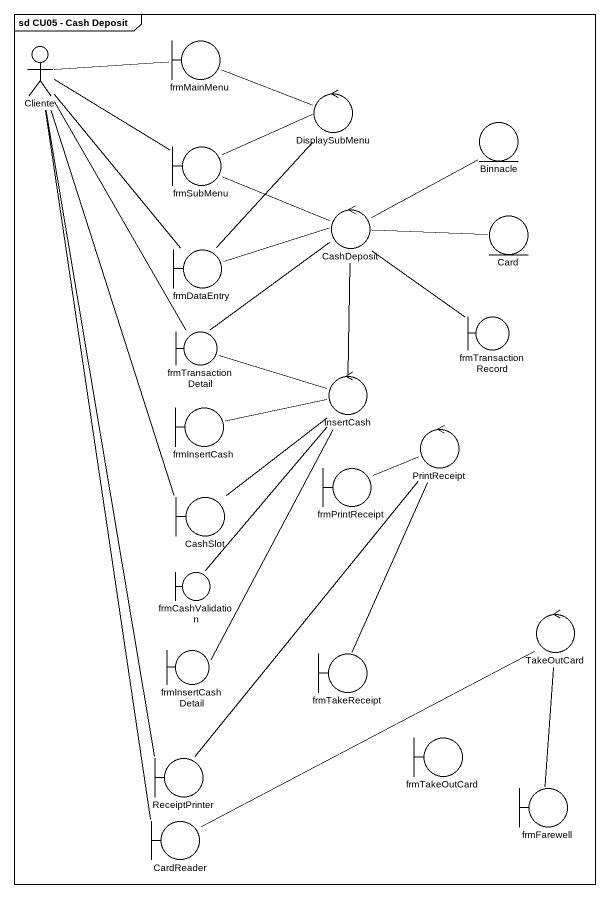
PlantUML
@startuml
mainframe sd CU05 - Cash Deposit
actor Cliente
boundary frmMainMenu
control DisplaySubMenu
entity Binnacle
boundary frmSubMenu
control CashDeposit
entity "Card" as Card_
boundary frmDataEntry
boundary frmTransactionDetail
boundary frmTransactionRecord
control InsertCash
boundary frmInsertCash
control PrintReceipt
boundary CashSlot
boundary frmPrintReceipt
boundary frmCashValidation
control TakeOutCard
boundary frmInsertCashDetail
boundary frmTakeReceipt
boundary frmTakeOutCard
boundary ReceiptPrinter
boundary CardReader
boundary frmFarewell
Cliente -right- frmMainMenu
Cliente -right- frmSubMenu
Cliente -- frmDataEntry
Cliente -- frmTransactionDetail
Cliente -- CashSlot
Cliente -- ReceiptPrinter
Cliente -- CardReader
frmMainMenu -right- DisplaySubMenu
DisplaySubMenu -- frmDataEntry
frmSubMenu -right- DisplaySubMenu
frmSubMenu -right- CashDeposit
CashDeposit -right- Binnacle
CashDeposit -right- Card_
CashDeposit -left- frmDataEntry
CashDeposit -- frmTransactionDetail
CashDeposit -- frmTransactionRecord
frmTransactionDetail -right- InsertCash
InsertCash -up- CashDeposit
InsertCash -left- frmInsertCash
InsertCash -- CashSlot
InsertCash -- frmCashValidation
PrintReceipt -left- frmPrintReceipt
PrintReceipt -- frmTakeReceipt
TakeOutCard -- frmFarewell
frmInsertCashDetail -up- InsertCash
ReceiptPrinter -up- PrintReceipt
CardReader -right- TakeOutCard
@enduml
